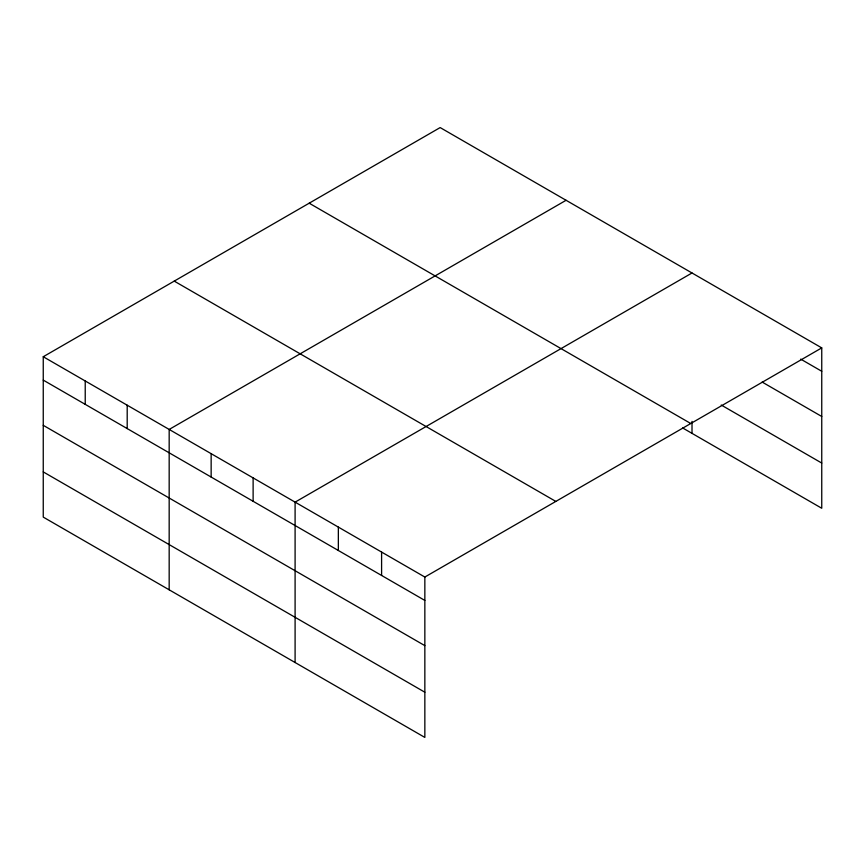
<?xml version="1.0" encoding="UTF-8"?>
<svg xmlns="http://www.w3.org/2000/svg" width="865" height="865" viewBox="0 0 865 865"><rect width="100%" height="100%" fill="white"/><g stroke="black" fill="none" stroke-linecap="round" stroke-linejoin="round"><path stroke-width="1.3" d="M424.845 645.636L424.845 577.041L43.25 356.737L43.25 517.108L424.845 737.423L424.845 645.636L43.25 425.321M682.68 427.97L821.75 508.263L821.75 347.892L440.155 127.577L43.25 356.737M566.088 200.28L169.172 429.44L169.172 589.811M692.011 272.983L295.095 502.143L295.095 662.514M424.845 577.041L821.75 347.892M800.709 359.126L821.75 371.269M762.141 382.06L821.75 416.476M721.226 405.025L821.75 463.056M309.183 203.199L690.767 423.515M174.233 281.114L555.817 501.419M43.25 380.113L424.845 600.429M43.25 471.901L424.845 692.216M692.011 421.396L692.011 433.354M381.595 552.075L381.595 575.463M338.345 527.109L338.345 550.486M253.121 477.902L253.121 501.289M211.147 453.671L211.147 477.058M127.198 405.198L127.198 428.586M85.224 380.968L85.224 404.355"/></g></svg>
